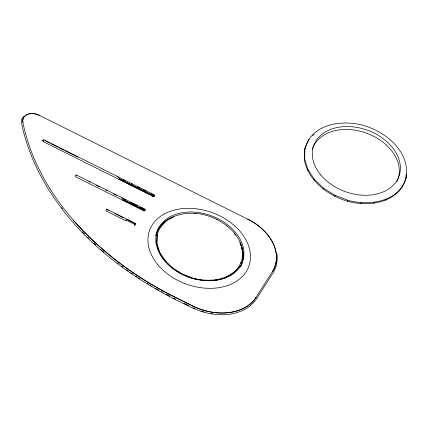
<?xml version="1.0" encoding="UTF-8"?>
<svg xmlns="http://www.w3.org/2000/svg" width="428" height="428" viewBox="0 0 428 428"><rect width="100%" height="100%" fill="white"/><g stroke="black" fill="none" stroke-linecap="round" stroke-linejoin="round"><path stroke-width="0.64" d="M156.787 243.874L157.204 234.854L156.787 243.874C160.174 261.46 176.106 273.481 192.461 278.435M242.307 253.264L242.141 259.17L242.318 258.689C245.271 237.144 225.123 220.73 206.285 215.359C188.245 209.945 162.26 214.364 157.028 235.341M304.313 159.799L304.597 149.634L304.95 148.666C311.397 123.767 342.127 119.396 363.404 125.447C385.837 131.845 409.831 151.389 406.316 177.048L405.963 178.016C399.517 202.909 368.786 207.286 347.509 201.23C327.795 195.329 308.395 181.039 304.313 159.799L304.666 158.831L304.95 148.666M405.963 178.016L406.07 174.201M126.196 219.789L125.746 220.762L105.871 210.86L106.802 209.174L106.743 209.49M153.968 194.692L153.021 196.334L43.068 141.55L43.378 140.833L43.993 139.865L153.952 194.649L153.021 196.334A1.113 0.802 19.9 0 0 154.385 196.227A1.113 0.802 19.9 0 0 154.134 195.114L150.907 193.472M152.769 196.484L153.438 195.414M42.484 140.454L42.511 140.368A1.113 0.802 19.9 0 1 43.94 140.181L43.993 139.865M75.317 175.721L76.43 175.025L75.499 176.711L144.022 210.849L145.076 210.474L144.894 209.479L140.181 207.131M126.672 219.227L132.557 222.346M135.58 223.512L134.542 225.422L135.58 223.512L106.818 209.217M39.264 115.234A12.139 8.747 19.9 0 0 27.322 114.394A12.139 8.747 19.9 0 0 22.861 122.189L22.834 122.258A12.139 8.747 19.9 0 1 27.301 114.463A12.139 8.747 19.9 0 1 39.237 115.298L247.668 219.147A49.6 35.738 19.9 0 1 272.406 271.641L272.433 271.577A49.6 35.738 19.9 0 0 247.694 219.077L247.668 219.147M160.34 227.134L160.168 227.616L161.961 225.652M166.166 220.746L162.854 224.668M159.467 252.643L159.639 252.156L156.964 243.393M164.876 261.043L165.053 260.556L159.639 252.156M172.655 268.5L172.826 268.019L165.053 260.556M194.874 213.834L195.05 213.347M272.433 271.577L256.024 297.428A49.6 35.738 19.9 0 1 192.509 305.956L173.886 296.599C136.024 277.542 101.222 252.017 73.252 220.046A265.301 191.166 19.9 0 1 22.861 122.189M182.264 274.514L182.44 274.027L172.826 268.019M209.431 280.559C220.682 280.864 232.351 276.242 239.006 266.895L239.177 266.414C228.975 280.768 209.035 282.416 193.231 278.184L193.06 278.665L198.678 279.677M216.905 220.003L217.082 219.516M192.509 305.956L192.53 305.886A49.6 35.738 19.9 0 0 256.051 297.358L256.024 297.428M204.472 280.196L204.295 280.682L206.221 280.634M226.519 226.011L226.69 225.529M215.209 280.415L215.386 279.933M234.293 233.474L234.469 232.987M225.064 277.895L225.24 277.408M233.18 273.283L233.351 272.796M242.382 250.637L242.558 250.15M304.597 149.634L308.69 139.464M307.502 170.237L307.855 169.269L304.666 158.831M313.949 180.242L314.296 179.273L307.855 169.269M323.21 189.123L323.557 188.154L314.296 179.273M334.653 196.286L335.006 195.312L323.557 188.154M347.509 201.23L347.857 200.261C369.139 206.317 399.87 201.941 406.316 177.048M360.89 203.632L361.243 202.658M373.89 203.316L374.243 202.348M385.623 200.309L385.976 199.341M395.29 194.815L395.638 193.847M402.224 187.213L402.577 186.244M119 179.386L119.449 178.412M122.82 200.288L123.269 199.314M144.953 209.164L144.022 210.849L144.953 209.164L76.43 175.025M239.006 266.895L242.318 258.689M144.985 209.543L144.445 210.437M144.439 209.934L143.856 211.079L144.14 210.838M154.048 195.056L153.791 195.462M23.465 116.341L21.684 119.444L21.587 123.227C29.072 159.853 47.963 193.263 72.161 221.436L72.236 221.522C104.748 259.111 147.018 286.787 191.819 307.588C203.348 313.221 216.44 315.875 229.231 314.286L229.338 314.27C236.684 313.21 243.89 310.68 249.818 306.132L253.649 302.612L256.602 298.755L273.011 272.93C276.558 267.334 277.868 260.566 276.986 254.023M308.337 140.438L309.203 139.485M312.675 135.681L313.975 134.258M170.05 218.927L171.211 218.269M172.366 217.611L173.527 216.948M199.924 279.896L203.669 280.57M335.006 195.312L347.857 200.261M182.44 274.027L193.231 278.184M45.133 140.775L49.916 143.155M51.114 143.755L57.689 147.029M58.887 147.628L63.67 150.009M64.863 150.603L78.019 157.156M117.481 176.823L118.679 177.417M123.457 179.797L124.65 180.391M131.214 183.66L132.407 184.254M137.179 186.635L140.165 188.122M143.15 189.609L146.135 191.097M43.704 140.962L42.511 140.368L43.677 141.047M153.459 195.65L154.449 196.142M119.193 178.931L153.122 195.831M119.086 179.172L153.106 196.12M88.794 181.531L89.976 182.119M96.482 185.361L99.44 186.833M105.946 190.075L107.134 190.663M113.639 193.905L116.598 195.382M121.327 197.736L126.051 200.09M130.759 202.439L137.238 205.665M144.455 210.164L145.076 210.474M123.013 199.833L144.156 210.367M122.906 200.074L144.102 210.64M107.332 209.779L108.498 210.362M114.929 213.567L123.114 217.643M133.745 222.94L135.521 223.828M173.886 296.599L192.53 305.886M173.377 298.006L175.705 299.167M183.863 303.233L188.523 305.555M119.316 178.669L153.294 195.601M123.136 199.571L144.306 210.127M126.062 220.046L134.954 224.481M173.864 296.663C136.002 277.611 101.201 252.087 73.231 220.115M155.22 288.258L158.734 290.147M161.661 291.719L162.833 292.345M166.348 294.234L169.863 296.123M135.58 276.188L136.698 276.879M138.378 277.922L139.496 278.612M147.334 283.47L148.452 284.16M150.132 285.203L151.25 285.899M121.803 266.393L122.863 267.147M126.576 269.784L128.165 270.913M130.813 272.796L132.402 273.931M103.769 252.097L100.746 249.519M117.074 262.926L118.096 263.76M87.547 237.208L89.013 238.578M93.903 243.136L95.856 244.96M82.529 231.96L84.327 233.886M234.656 234.03L235.373 235.154M239.894 242.499L240.852 245.629M241.617 248.133L242.189 250.011M156.268 243.548A44.309 31.923 19.9 0 1 156.166 240.878M241.312 262.043A44.309 31.923 19.9 0 1 240.911 263.268M156.011 235.491A45.133 32.523 19.9 0 1 166.476 220.661M168.054 219.639A45.133 32.523 19.9 0 1 170.874 218.109M240.376 243.404A45.133 32.523 19.9 0 1 239.717 267.709M312.413 149.094A45.336 32.667 19.9 0 1 363.704 132.198A45.336 32.667 19.9 0 1 398.826 176.015M398.682 176.657A45.336 32.667 19.9 0 1 396.906 181.616M62.306 208.623A265.301 191.166 19.9 0 1 61.514 207.58M212.277 313.697A49.6 35.738 19.9 0 1 211.015 313.499M204.103 311.948A49.6 35.738 19.9 0 1 201.005 311.001M194.949 308.668A49.6 35.738 19.9 0 1 193.183 307.86M155.792 235.502A45.336 32.667 19.9 0 1 173.126 216.991M240.242 242.826A45.336 32.667 19.9 0 1 240.52 266.719M320.823 175.02A45.336 32.667 19.9 0 0 396.665 181.007A45.336 32.667 19.9 0 0 351.516 126.715A45.336 32.667 19.9 0 0 320.823 175.02M164.384 260.497A45.336 32.667 19.9 0 0 240.231 266.489A45.336 32.667 19.9 0 0 195.077 212.197A45.336 32.667 19.9 0 0 164.384 260.497M157.862 264.75A52.767 38.022 19.9 0 0 246.137 271.726A52.767 38.022 19.9 0 0 193.584 208.527A52.767 38.022 19.9 0 0 157.862 264.75"/></g></svg>
